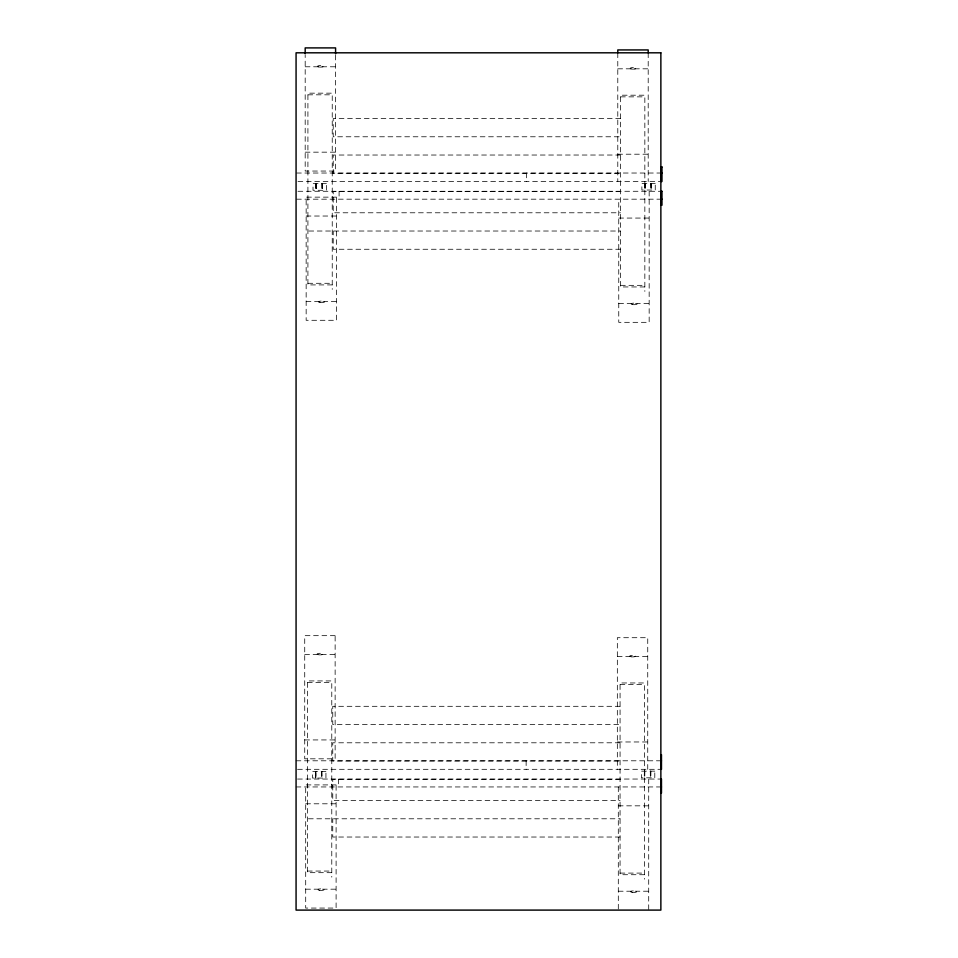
<?xml version="1.0" encoding="UTF-8"?>
<svg xmlns="http://www.w3.org/2000/svg" width="958" height="958" viewBox="0 0 958 958"><rect width="100%" height="100%" fill="white"/><g stroke="black" fill="none" stroke-linecap="round" stroke-linejoin="round"><path stroke-width="0.72" stroke-dasharray="4.79 3.59" d="M305.183 66.785L335.587 66.785M617.79 68.82L648.195 68.82M307.913 94.818L332.234 94.818M620.521 96.854L644.842 96.854M620.521 118.541L333.216 118.541L333.216 136.778L620.521 136.778M305.183 152.166L335.587 152.166M617.79 154.202L648.195 154.202M620.521 155.028L333.216 155.028L333.216 173.266L620.521 173.266M296.525 173.027L661.331 173.027M298.01 181.541L661.331 181.541M297.986 191.277L661.331 191.277M620.521 191.504L333.216 191.504L333.216 212.784L620.521 212.784M296.525 199.18L661.331 199.18M306.153 216.029L336.557 216.029M618.76 218.065L649.165 218.065M308.895 231.022L620.521 231.022M620.521 249.26L333.216 249.26L333.216 231.022M307.913 283.293L332.234 283.293M332.234 284.909L307.913 284.909L307.913 93.165L332.234 93.165L332.234 289.376M620.521 285.34L644.842 285.34M644.842 286.945L620.521 286.945L620.521 95.201L644.842 95.201L644.842 291.412M306.153 301.411L336.557 301.411M618.76 303.447L649.165 303.447M304.728 654.553L335.132 654.553M617.335 656.589L647.74 656.589M307.458 682.587L331.779 682.587M620.065 684.623L644.387 684.623M620.065 706.309L332.761 706.309L332.761 724.547L620.065 724.547M304.728 739.935L335.132 739.935M617.335 741.971L647.74 741.971M620.065 742.797L332.761 742.797L332.761 761.035L620.065 761.035M296.07 760.796L660.864 760.796M297.555 769.31L660.864 769.31M297.531 779.046L660.864 779.046M620.065 779.273L332.761 779.273L332.761 800.553L620.065 800.553M296.07 786.949L660.864 786.949M305.698 803.798L336.102 803.798M618.305 805.834L648.71 805.834M308.44 818.791L620.065 818.791M620.065 837.029L332.761 837.029L332.761 818.791M307.458 871.062L331.779 871.062M331.779 872.678L307.458 872.678L307.458 680.934L331.779 680.934L331.779 877.145M620.065 873.097L644.387 873.097M644.387 874.714L620.065 874.714L620.065 682.97L644.387 682.97L644.387 879.181M305.698 889.18L336.102 889.18M618.305 891.215L648.71 891.215M651.236 183.385L651.332 190.031M651.021 183.385L651.141 190.031M650.769 183.385L650.913 190.031M650.877 771.154L650.769 777.8M650.686 771.154L650.686 777.8M650.566 771.154L650.458 777.8M650.314 771.154L650.314 777.8M649.165 191.277L649.165 322.331L618.76 322.331L618.76 199.18M648.71 779.046L648.71 910.1M648.195 52.918L648.195 181.541M647.74 769.31L647.74 637.705L617.335 637.705L617.335 769.31M645.249 183.385L645.249 190.031M645.153 183.385L645.069 190.031M644.794 771.154L644.794 777.8M644.698 183.385L644.698 190.031M644.698 771.154L644.614 777.8M644.375 771.154L644.231 777.8M618.305 786.949L618.305 910.1M617.79 52.918L617.79 181.541M526.589 173.027L526.589 181.541M526.134 760.796L526.134 769.31M339.084 191.277L339.084 199.18M338.629 779.046L338.629 786.949M335.587 55.169L335.587 171.051L305.183 171.051L305.183 55.169M322.487 183.649L322.487 190.283L322.295 183.649M322.056 183.649L322.163 190.283M321.924 183.649L321.924 190.283M321.924 771.418L322.02 778.052M321.708 771.418L321.84 778.052M321.601 771.418L321.469 778.052M316.296 183.649L316.403 190.283M316.092 183.649L316.212 190.283M315.984 183.649L315.984 190.283M315.948 771.418L315.948 778.052M315.841 183.649L315.841 190.283M315.841 778.052L315.757 771.418L315.517 778.052M315.386 771.418L315.386 778.052M655.248 183.385L641.872 183.385L641.872 190.031L655.248 190.031L655.248 183.385M326.391 183.649L313.015 183.649L313.015 190.283L326.391 190.283L326.391 183.649M336.557 197.144L306.153 197.144L306.153 320.295L336.557 320.295L336.557 197.144M335.132 635.669L304.728 635.669L304.728 758.82L335.132 758.82L335.132 635.669M654.793 771.154L641.417 771.154L641.417 777.8L654.793 777.8L654.793 771.154M325.936 771.418L312.559 771.418L312.559 778.052L325.936 778.052L325.936 771.418M336.102 784.913L305.698 784.913L305.698 908.064L336.102 908.064L336.102 784.913M318.403 66.88A3.042 0.79 0 0 0 323.493 66.521A3.042 0.79 0 0 0 319.768 65.563A3.042 0.79 0 0 0 318.403 66.88M320.008 302.56A3.042 0.79 0 0 0 324.57 301.878A3.042 0.79 0 0 0 320.008 301.195A3.042 0.79 0 0 0 320.008 302.56M631.023 68.916A3.042 0.79 0 0 0 636.1 68.557A3.042 0.79 0 0 0 632.376 67.599A3.042 0.79 0 0 0 631.023 68.916M632.615 304.596A3.042 0.79 0 0 0 637.178 303.914A3.042 0.79 0 0 0 632.615 303.231A3.042 0.79 0 0 0 632.615 304.596M317.948 654.637A3.042 0.79 0 0 0 323.038 654.29A3.042 0.79 0 0 0 319.313 653.32A3.042 0.79 0 0 0 317.948 654.637M319.553 890.329A3.042 0.79 0 0 0 324.115 889.647A3.042 0.79 0 0 0 319.553 888.964A3.042 0.79 0 0 0 319.553 890.329M631.19 656.805A3.042 0.79 0 0 0 635.753 656.122A3.042 0.79 0 0 0 631.19 655.44A3.042 0.79 0 0 0 631.19 656.805M632.16 892.365A3.042 0.79 0 0 0 636.723 891.682A3.042 0.79 0 0 0 632.16 891A3.042 0.79 0 0 0 632.16 892.365"/><path stroke-width="1.44" d="M661.331 173.027L661.93 173.027M661.331 199.18L661.93 199.18M660.864 754.712L661.475 754.712L661.475 769.31L660.864 769.31M660.864 760.796L661.475 760.796M660.864 779.046L661.475 779.046L661.475 793.032L660.864 793.032M660.864 786.949L661.475 786.949M648.195 52.918L648.195 49.936L617.79 49.936L617.79 52.918M335.587 53.864L335.587 47.9L305.183 47.9L305.183 53.864M660.864 52.81L296.07 52.81L296.07 910.1L660.864 910.1L660.864 52.81M661.93 166.943L661.331 166.943L661.331 181.541L661.93 181.541L661.93 166.943M661.93 191.277L661.331 191.277L661.331 205.263L661.93 205.263L661.93 191.277"/></g></svg>
